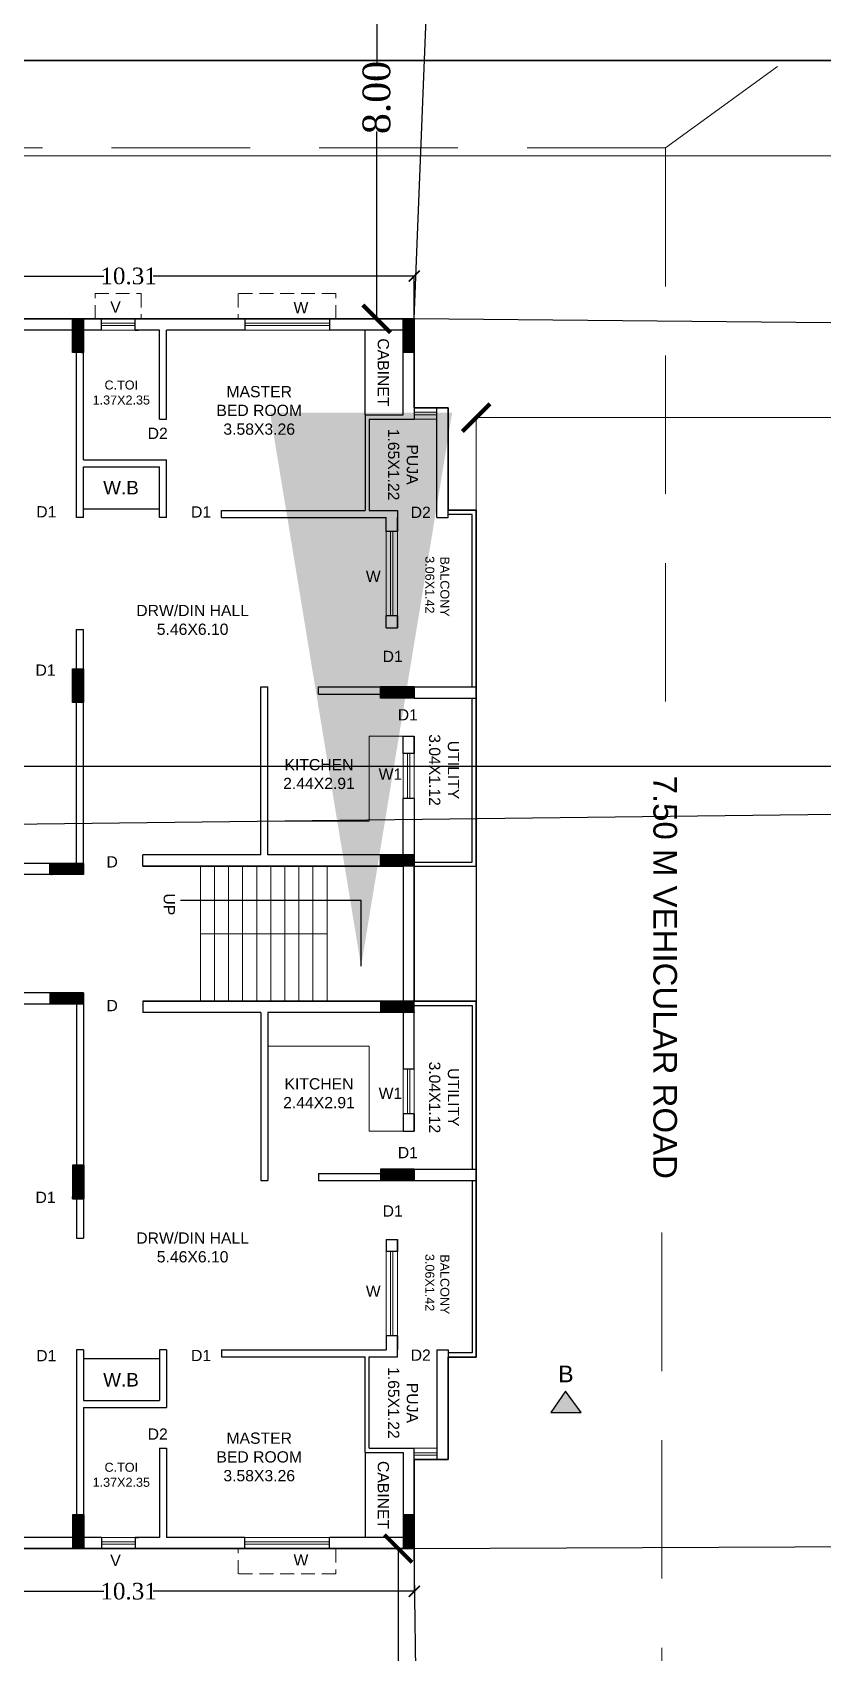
# Model space of a CAD drawing. Header units: metres. Extents: x 0 to 63445, y 32361 to 32804.
# Drawn here: x 63039.85 to 63054.12, y 32756.5 to 32785.77 of the extents above; entities that cross this region are included whole.
import ezdxf

# ---------------------------------------------------------------- set-up
doc = ezdxf.new("R2010")
doc.units = ezdxf.units.M
doc.header["$MEASUREMENT"] = 0
doc.header["$PDMODE"] = 34
doc.header["$PDSIZE"] = -10
for name, pattern in [('CONTINULUS', [0]), ('DASHED', [0.75, 0.5, -0.25]), ('DASHED2', [0.375, 0.25, -0.125])]:
    doc.linetypes.add(name, pattern=pattern)
doc.layers.get('0').update_dxf_attribs({"lineweight": 25})
doc.layers.add('BLK_1_COVERED_AREA', color=140, linetype='Continuous', lineweight=30, true_color=0x00bfff)
for name, color, linetype, lineweight in [('BLK_1_LVL_0_BLDG_FOOT_PRINT', 1, 'DASHED', 9), ('COLUMN', 1, 'Continuous', 30), ('DIM', 56, 'Continuous', 20), ('DIST_BETWEEN_BLK_1_BLK_2', 7, 'Continuous', 0), ('DIST_BETWEEN_BLK_2_BLK_3', 7, 'Continuous', 0), ('elev', 252, 'Continuous', 20), ('hatch', 251, 'Continuous', 20), ('STEPS', 114, 'Continuous', 20), ('TEXT-2', 65, 'Continuous', 18), ('wall', 7, 'Continuous', 30), ('window', 154, 'Continuous', 9)]:
    doc.layers.add(name, color=color, linetype=linetype, lineweight=lineweight)
for name, color, linetype, plot in [('BLK_1_LVL_0_FRONT_SETBACK', 2, 'Continuous', False), ('BLK_1_LVL_0_REAR_SETBACK', 11, 'Continuous', False), ('BLK_2_LVL_0_SIDE_SETBACK1', 171, 'Continuous', False)]:
    doc.layers.add(name, color=color, linetype=linetype, plot=plot)
doc.layers.add('BLK_1_LVL_0_SIDE_SETBACK2', color=7, linetype='Continuous', true_color=0x00cc33, plot=False)
doc.layers.add('BLK_3_LVL_0_SIDE_SETBACK2', color=7, linetype='Continuous', true_color=0x00cc33, plot=False)
doc.layers.add('text', color=65, linetype='Continuous')
doc.styles.add('AutoDCRFont', font='arial.ttf')
doc.styles.add('small int', font='arial.ttf', dxfattribs={"height": 18})
doc.styles.get("Standard").update_dxf_attribs({"font": 'arial.ttf', "height": 0.4})
doc.styles.add('TNR', font='times.ttf', dxfattribs={"height": 0.5})
doc.dimstyles.new('ARCHANA', dxfattribs={"dimscale": 0, "dimtxt": 0.5, "dimasz": 0.5, "dimexe": 0, "dimexo": 0, "dimgap": 0, "dimtad": 0, "dimzin": 0, "dimdsep": 46, "dimtxsty": 'TNR', "dimblk": 'ARCHTICK', "dimcen": 0.09, "dimclrd": 36, "dimclre": 36, "dimclrt": 7, "dimadec": 0, "dimazin": 0, "dimtfac": 1, "dimtofl": 0, "dimtmove": 0, "dimatfit": 3, "dimldrblk": 'ARCHTICK', "dimfxl": 1, "dimfrac": 2, "dimtolj": 1, "dimtzin": 0, "dimlwd": -1, "dimlwe": -1, "dimarcsym": 0})
doc.dimstyles.new('STD', dxfattribs={"dimtxt": 10, "dimasz": 10, "dimexe": 0, "dimexo": 0, "dimgap": 0.09, "dimtad": 0, "dimdec": 0, "dimzin": 0, "dimdsep": 46, "dimlunit": 4, "dimtxsty": 'small int', "dimcen": 0.09, "dimclrd": 75, "dimclre": 75, "dimadec": 0, "dimazin": 0, "dimtfac": 1, "dimtdec": 0, "dimtofl": 0, "dimtmove": 0, "dimatfit": 3, "dimfxl": 1, "dimtolj": 1, "dimtzin": 0, "dimarcsym": 0})

# ---------------------------------------------------------------- blocks, each defined once
blk = doc.blocks.new('A$C7D115503')
at = {"layer": 'COLUMN', "ltscale": 3}
h = blk.add_hatch(dxfattribs=at)
h.set_pattern_fill('ANSI31', color=256, style=0)
h.paths.add_polyline_path([(-14.4, -11.6), (-6.4, -11.6), (-6.4, 12.4), (-14.4, 12.4)])
at = {"layer": 'COLUMN', "ltscale": 0.05}
for p, q in [((-14.4, 12.4), (-6.4, 12.4)), ((-14.4, 12.4), (-14.4, -11.6)), ((-6.4, 12.4), (-6.4, -11.6)), ((-6.4, -11.6), (-14.4, -11.6))]:
    blk.add_line(p, q, dxfattribs=at)
blk = doc.blocks.new('_ArchTick')
at = {"color": 0, "linetype": 'ByBlock', "const_width": 0.15}
blk.add_lwpolyline([(-0.5, -0.5), (0.5, 0.5)], dxfattribs=at)
blk = doc.blocks.new('*D59')
at = {"layer": 'Defpoints', "color": 0, "ltscale": 0.5, "transparency": 16777216}
for p in [(63046.066, 32788.589), (63046.478, 32788.589), (63046.229, 32780.593)]:
    blk.add_point(p, dxfattribs=at)
at = {"layer": 'wall', "color": 36, "ltscale": 0.5, "transparency": 16777216}
for p, q in [((63046.478, 32788.589), (63046.066, 32788.589)), ((63046.066, 32788.589), (63046.066, 32785.201)), ((63046.066, 32780.593), (63046.066, 32783.98)), ((63046.229, 32780.593), (63046.066, 32780.593))]:
    blk.add_line(p, q, dxfattribs=at)
at = {"layer": 'wall', "color": 36, "ltscale": 0.5, "transparency": 16777216, "xscale": 0.5, "yscale": 0.5, "zscale": 0.5}
for p, rotation in [((63046.066, 32788.589), 90), ((63046.066, 32780.593), 270)]:
    blk.add_blockref('_ArchTick', p, dxfattribs=dict(at, rotation=rotation))
at = {"layer": 'wall', "color": 7, "ltscale": 0.5, "transparency": 16777216, "insert": (63046.066, 32784.591), "char_height": 0.5, "attachment_point": 5, "rotation": 90, "style": 'TNR'}
blk.add_mtext('\\A1;8.00', dxfattribs=at)
blk = doc.blocks.new('*D60')
at = {"layer": 'Defpoints', "color": 0, "ltscale": 0.5, "transparency": 16777216}
for p in [(63046.371, 32758.375), (63046.455, 32749.162), (63047.826, 32749.162)]:
    blk.add_point(p, dxfattribs=at)
at = {"layer": 'wall', "color": 36, "ltscale": 0.5, "transparency": 16777216}
for p, q in [((63046.371, 32758.375), (63046.455, 32758.375)), ((63046.455, 32758.375), (63046.455, 32754.355)), ((63046.455, 32749.162), (63046.455, 32753.183)), ((63047.826, 32749.162), (63046.455, 32749.162))]:
    blk.add_line(p, q, dxfattribs=at)
at = {"layer": 'wall', "color": 36, "ltscale": 0.5, "transparency": 16777216, "xscale": 0.5, "yscale": 0.5, "zscale": 0.5}
for p, rotation in [((63046.455, 32758.375), 90), ((63046.455, 32749.162), 270)]:
    blk.add_blockref('_ArchTick', p, dxfattribs=dict(at, rotation=rotation))
at = {"layer": 'wall', "color": 7, "ltscale": 0.5, "transparency": 16777216, "insert": (63046.455, 32753.769), "char_height": 0.5, "attachment_point": 5, "rotation": 90, "style": 'TNR'}
blk.add_mtext('\\A1;9.21', dxfattribs=at)
blk = doc.blocks.new('*D97')
at = {"layer": 'Defpoints', "color": 0, "ltscale": 0.5, "transparency": 16777216}
for p in [(63046.744, 32781.365), (63036.43, 32780.593), (63046.744, 32780.593)]:
    blk.add_point(p, dxfattribs=at)
at = {"layer": 'wall', "color": 36, "ltscale": 0.5, "transparency": 16777216}
for p, q in [((63036.43, 32780.593), (63036.43, 32781.365)), ((63036.43, 32781.365), (63041.142, 32781.365)), ((63046.744, 32781.365), (63042.032, 32781.365)), ((63046.744, 32780.593), (63046.744, 32781.365))]:
    blk.add_line(p, q, dxfattribs=at)
at = {"layer": 'wall', "color": 36, "ltscale": 0.5, "transparency": 16777216, "xscale": 0.2, "yscale": 0.2, "zscale": 0.2, "rotation": 180}
blk.add_blockref('_ArchTick', (63036.43, 32781.365), dxfattribs=at)
at = {"layer": 'wall', "color": 36, "ltscale": 0.5, "transparency": 16777216, "xscale": 0.2, "yscale": 0.2, "zscale": 0.2}
blk.add_blockref('_ArchTick', (63046.744, 32781.365), dxfattribs=at)
at = {"layer": 'wall', "color": 7, "ltscale": 0.5, "transparency": 16777216, "insert": (63041.587, 32781.365), "char_height": 0.5, "attachment_point": 5, "style": 'TNR'}
blk.add_mtext('\\A1;{\\H0.6x;10.31}', dxfattribs=at)
blk = doc.blocks.new('*D115')
at = {"layer": 'Defpoints', "color": 0, "ltscale": 0.5, "transparency": 16777216}
for p in [(63036.43, 32758.375), (63046.744, 32758.375), (63046.744, 32757.603)]:
    blk.add_point(p, dxfattribs=at)
at = {"layer": 'wall', "color": 36, "ltscale": 0.5, "transparency": 16777216}
for p, q in [((63036.43, 32758.375), (63036.43, 32757.603)), ((63046.744, 32758.375), (63046.744, 32757.603)), ((63036.43, 32757.603), (63041.142, 32757.603)), ((63046.744, 32757.603), (63042.032, 32757.603))]:
    blk.add_line(p, q, dxfattribs=at)
at = {"layer": 'wall', "color": 36, "ltscale": 0.5, "transparency": 16777216, "xscale": 0.2, "yscale": 0.2, "zscale": 0.2, "rotation": 180}
blk.add_blockref('_ArchTick', (63036.43, 32757.603), dxfattribs=at)
at = {"layer": 'wall', "color": 36, "ltscale": 0.5, "transparency": 16777216, "xscale": 0.2, "yscale": 0.2, "zscale": 0.2}
blk.add_blockref('_ArchTick', (63046.744, 32757.603), dxfattribs=at)
at = {"layer": 'wall', "color": 7, "ltscale": 0.5, "transparency": 16777216, "insert": (63041.587, 32757.603), "char_height": 0.5, "attachment_point": 5, "style": 'TNR'}
blk.add_mtext('\\A1;{\\H0.6x;10.31}', dxfattribs=at)
blk = doc.blocks.new('*D172')
at = {"layer": 'Defpoints', "color": 0, "ltscale": 3, "transparency": 16777216}
for p in [(20.474, 32785.26), (63119.861, 32785.26), (19.643, 32772.509)]:
    blk.add_point(p, dxfattribs=at)
at = {"layer": 'DIM', "ltscale": 3, "transparency": 16777216}
for p, q in [((25.474, 32785.26), (20.474, 32785.26)), ((20.474, 32785.26), (20.474, 32779.279)), ((20.474, 32772.509), (20.474, 32778.49)), ((19.643, 32772.509), (20.474, 32772.509))]:
    blk.add_line(p, q, dxfattribs=at)
at = {"layer": 'DIM', "ltscale": 3, "transparency": 16777216, "xscale": 0.05, "yscale": 0.05, "zscale": 0.05}
for p, rotation in [((20.474, 32785.26), 90), ((20.474, 32772.509), 270)]:
    blk.add_blockref('_ArchTick', p, dxfattribs=dict(at, rotation=rotation))
at = {"layer": 'DIM', "color": 7, "ltscale": 3, "transparency": 16777216, "insert": (20.474, 32778.885), "char_height": 0.4, "attachment_point": 5, "rotation": 90}
blk.add_mtext('\\A1;{\\H0.6x;12.75}', dxfattribs=at)
blk = doc.blocks.new('*D356')
at = {"layer": 'Defpoints', "color": 0, "ltscale": 0.5, "transparency": 16777216}
for p in [(63102.966, 32778.808), (63102.966, 32776.816), (63047.863, 32776.192)]:
    blk.add_point(p, dxfattribs=at)
at = {"layer": 'DIST_BETWEEN_BLK_1_BLK_2', "color": 36, "ltscale": 0.5, "transparency": 16777216}
for p, q in [((63047.863, 32776.192), (63047.863, 32778.808)), ((63047.863, 32778.808), (63074.615, 32778.808)), ((63102.966, 32778.808), (63076.215, 32778.808)), ((63102.966, 32776.816), (63102.966, 32778.808))]:
    blk.add_line(p, q, dxfattribs=at)
at = {"layer": 'DIST_BETWEEN_BLK_1_BLK_2', "color": 36, "ltscale": 0.5, "transparency": 16777216, "xscale": 0.5, "yscale": 0.5, "zscale": 0.5, "rotation": 180}
blk.add_blockref('_ArchTick', (63047.863, 32778.808), dxfattribs=at)
at = {"layer": 'DIST_BETWEEN_BLK_1_BLK_2', "color": 36, "ltscale": 0.5, "transparency": 16777216, "xscale": 0.5, "yscale": 0.5, "zscale": 0.5}
blk.add_blockref('_ArchTick', (63102.966, 32778.808), dxfattribs=at)
at = {"layer": 'DIST_BETWEEN_BLK_1_BLK_2', "color": 7, "ltscale": 0.5, "transparency": 16777216, "insert": (63075.415, 32778.808), "char_height": 0.5, "attachment_point": 5, "style": 'TNR'}
blk.add_mtext('\\A1;55.10', dxfattribs=at)
blk = doc.blocks.new('*D480')
at = {"layer": 'Defpoints', "color": 0, "ltscale": 0.5, "transparency": 16777216}
for p in [(63099.867, 32783.536), (62975.334, 32781.958), (63099.867, 32781.958)]:
    blk.add_point(p, dxfattribs=at)
at = {"layer": 'DIST_BETWEEN_BLK_2_BLK_3', "color": 36, "ltscale": 0.5, "transparency": 16777216}
for p, q in [((62975.334, 32781.958), (62975.334, 32783.536)), ((62975.334, 32783.536), (63036.66, 32783.536)), ((63099.867, 32783.536), (63038.542, 32783.536)), ((63099.867, 32781.958), (63099.867, 32783.536))]:
    blk.add_line(p, q, dxfattribs=at)
at = {"layer": 'DIST_BETWEEN_BLK_2_BLK_3', "color": 36, "ltscale": 0.5, "transparency": 16777216, "xscale": 0.5, "yscale": 0.5, "zscale": 0.5, "rotation": 180}
blk.add_blockref('_ArchTick', (62975.334, 32783.536), dxfattribs=at)
at = {"layer": 'DIST_BETWEEN_BLK_2_BLK_3', "color": 36, "ltscale": 0.5, "transparency": 16777216, "xscale": 0.5, "yscale": 0.5, "zscale": 0.5}
blk.add_blockref('_ArchTick', (63099.867, 32783.536), dxfattribs=at)
at = {"layer": 'DIST_BETWEEN_BLK_2_BLK_3', "color": 7, "ltscale": 0.5, "transparency": 16777216, "insert": (63037.601, 32783.536), "char_height": 0.5, "attachment_point": 5, "style": 'TNR'}
blk.add_mtext('\\A1;124.53', dxfattribs=at)
blk = doc.blocks.new('*D900')
at = {"layer": 'Defpoints', "color": 0, "ltscale": 3, "transparency": 16777216}
for p in [(0.832, 32781.665), (63266.619, 32781.665), (0, 32768.914)]:
    blk.add_point(p, dxfattribs=at)
at = {"layer": 'DIM', "ltscale": 3, "transparency": 16777216}
for p, q in [((5.832, 32781.665), (0.832, 32781.665)), ((0.832, 32781.665), (0.832, 32775.684)), ((0.832, 32768.914), (0.832, 32774.895)), ((0, 32768.914), (0.832, 32768.914))]:
    blk.add_line(p, q, dxfattribs=at)
at = {"layer": 'DIM', "ltscale": 3, "transparency": 16777216, "xscale": 0.05, "yscale": 0.05, "zscale": 0.05}
for p, rotation in [((0.832, 32781.665), 90), ((0.832, 32768.914), 270)]:
    blk.add_blockref('_ArchTick', p, dxfattribs=dict(at, rotation=rotation))
at = {"layer": 'DIM', "color": 7, "ltscale": 3, "transparency": 16777216, "insert": (0.832, 32775.289), "char_height": 0.4, "attachment_point": 5, "rotation": 90}
blk.add_mtext('\\A1;{\\H0.6x;12.75}', dxfattribs=at)

msp = doc.modelspace()

# ---------------------------------------------------------------- hatches: boundary and pattern name
at = {"layer": 'wall', "ltscale": 3}
msp.add_hatch(color=252, dxfattribs=at).paths.add_polyline_path([(63049.2125, 32760.8327), (63049.7543, 32760.8327), (63049.4744, 32761.2218)])

# ---------------------------------------------------------------- linework, layer by layer
at = {"layer": 'BLK_1_COVERED_AREA', "linetype": 'CONTINULUS', "ltscale": 0.05}
msp.add_lwpolyline([(62984.4846, 32758.3753), (63046.7442, 32758.3753), (63046.7442, 32759.9842), (63047.3538, 32759.9842), (63047.3538, 32761.8342), (63047.8635, 32761.8342), (63047.8635, 32768.2648), (63046.7442, 32768.2648), (63046.7442, 32770.7033), (63047.8635, 32770.7033), (63047.8635, 32777.1339), (63047.3538, 32777.1339), (63047.3538, 32778.9839), (63046.7442, 32778.9839), (63046.7442, 32780.5928), (62984.4846, 32780.5928)], dxfattribs=at)
at = {"layer": 'BLK_1_LVL_0_BLDG_FOOT_PRINT', "linetype": 'CONTINULUS', "ltscale": 0.05}
msp.add_lwpolyline([(62984.4846, 32758.3753), (63046.7442, 32758.3753), (63046.7442, 32759.9842), (63047.3538, 32759.9842), (63047.3538, 32761.8342), (63047.8635, 32761.8342), (63047.8635, 32768.2648), (63046.7442, 32768.2648), (63046.7442, 32770.7033), (63047.8635, 32770.7033), (63047.8635, 32777.1339), (63047.3538, 32777.1339), (63047.3538, 32778.9839), (63046.7442, 32778.9839), (63046.7442, 32780.5928), (62984.4846, 32780.5928)], dxfattribs=at)
at = {"layer": 'BLK_1_LVL_0_FRONT_SETBACK', "color": 2}
msp.add_lwpolyline([(62985.3163, 32758.3753), (62985.3091, 32750.3873), (62989.5683, 32749.7189), (62998.1526, 32749.33), (63016.088, 32749.2672), (63046.8705, 32749.1635), (63046.7442, 32758.3753), (62985.3163, 32758.3753)], close=True, dxfattribs=at)
at = {"layer": 'BLK_1_LVL_0_REAR_SETBACK', "color": 11}
msp.add_lwpolyline([(62984.4846, 32780.5928), (63046.7442, 32780.5928), (63047.0634, 32788.5956), (63023.2468, 32788.4739), (62996.0461, 32788.5887), (62984.6735, 32788.5996), (62984.4846, 32780.5928)], close=True, dxfattribs=at)
at = {"layer": 'BLK_1_LVL_0_SIDE_SETBACK2', "color": 102}
msp.add_lwpolyline([(63055.7856, 32767.337), (63098.6737, 32772.1979), (63125.6442, 32773.7737), (63124.4385, 32779.8469), (63046.7442, 32780.5928), (63046.7442, 32778.9839), (63047.3538, 32778.9839), (63047.3538, 32777.1339), (63047.8635, 32777.1339), (63047.8635, 32766.2162), (63047.8635, 32761.8342), (63047.3538, 32761.8342), (63047.3538, 32759.9842), (63046.7442, 32759.9842), (63046.7442, 32758.3753), (63056.3671, 32758.4216), (63055.8587, 32766.2163), (63055.7856, 32767.337)], close=True, dxfattribs=at)
at = {"layer": 'BLK_2_LVL_0_SIDE_SETBACK1', "ltscale": 0.5}
msp.add_lwpolyline([(63102.9661, 32772.5092), (63102.9661, 32777.9703), (63101.4559, 32777.9703), (63101.4559, 32779.6976), (63099.8672, 32779.6976), (63099.8672, 32785.2604), (62961.1693, 32785.2604), (62959.0864, 32772.5092), (63102.9661, 32772.5092)], close=True, dxfattribs=at)
at = {"layer": 'BLK_3_LVL_0_SIDE_SETBACK2', "ltscale": 0.5}
msp.add_lwpolyline([(62975.3344, 32785.2604), (63123.3638, 32785.2604), (63125.8956, 32772.5078), (62975.3344, 32770.6808), (62975.3344, 32785.2604)], close=True, dxfattribs=at)
at = {"layer": 'elev', "ltscale": 0.05}
for p, q in [((63045.9314, 32771.5161), (63045.9314, 32773.0529)), ((63046.541, 32773.0529), (63045.9314, 32773.0529)), ((63045.9314, 32771.5161), (63044.1025, 32771.5161)), ((63045.9314, 32767.452), (63044.1025, 32767.452)), ((63045.9314, 32767.452), (63045.9314, 32765.9153)), ((63046.541, 32765.9153), (63045.9314, 32765.9153))]:
    msp.add_line(p, q, dxfattribs=at)
at = {"layer": 'hatch', "linetype": 'DASHED2', "ltscale": 10}
for p, q in [((63051.2798, 32783.6795), (63055.8122, 32786.9867)), ((63051.2798, 32783.6795), (63021.958, 32783.6795)), ((63051.2798, 32783.6795), (63051.2798, 32772.9759)), ((63051.2156, 32764.0832), (63051.2156, 32754.4993))]:
    msp.add_line(p, q, dxfattribs=at)
at = {"layer": 'STEPS'}
for p, q in [((63042.8833, 32770.7033), (63042.8833, 32768.2648)), ((63043.1373, 32770.7033), (63043.1373, 32768.2648)), ((63043.3913, 32770.7033), (63043.3913, 32768.2648)), ((63043.6453, 32770.7033), (63043.6453, 32768.2648)), ((63043.8993, 32770.7033), (63043.8993, 32768.2648)), ((63044.1533, 32770.7033), (63044.1533, 32768.2648)), ((63044.4074, 32770.7033), (63044.4074, 32768.2648)), ((63044.6614, 32770.7033), (63044.6614, 32768.2648)), ((63044.9154, 32770.7033), (63044.9154, 32768.2648)), ((63045.1694, 32770.7033), (63045.1694, 32768.2648)), ((63045.1694, 32769.4841), (63042.8833, 32769.4841))]:
    msp.add_line(p, q, dxfattribs=at)
at = {"layer": 'wall', "ltscale": 0.05}
for p, q in [((63040.5718, 32780.5928), (63039.6574, 32780.5928)), ((63041.0956, 32780.5928), (63040.5718, 32780.5928)), ((63043.6868, 32780.5928), (63041.7052, 32780.5928)), ((63046.7442, 32780.5928), (63045.2108, 32780.5928)), ((63046.7442, 32778.9839), (63046.7442, 32780.5928)), ((63046.7442, 32780.5928), (63046.7442, 32778.9839)), ((63040.5718, 32780.3896), (63039.6574, 32780.3896)), ((63040.648, 32777.0027), (63040.648, 32780.4023)), ((63041.0956, 32780.3896), (63040.7751, 32780.3896)), ((63041.0956, 32780.3896), (63040.9587, 32780.3896)), ((63042.1467, 32780.3896), (63041.7033, 32780.3896)), ((63042.1467, 32780.3896), (63041.7052, 32780.3896)), ((63042.1467, 32778.7807), (63042.1467, 32780.3896)), ((63043.6868, 32780.3896), (63042.2737, 32780.3896)), ((63042.2737, 32778.7807), (63042.2737, 32780.3896)), ((63046.541, 32780.3896), (63045.2108, 32780.3896)), ((63046.541, 32778.8569), (63046.541, 32780.3896)), ((63040.7751, 32778.0441), (63040.7751, 32779.9959)), ((63046.7442, 32778.9839), (63047.3538, 32778.9839)), ((63047.1506, 32777.0027), (63047.1506, 32778.9839)), ((63047.3538, 32777.0027), (63047.3538, 32778.9839)), ((63042.1467, 32778.7807), (63042.2737, 32778.7807)), ((63045.8552, 32778.8569), (63046.541, 32778.8569)), ((63045.9314, 32778.7807), (63046.7442, 32778.7807)), ((63040.7751, 32778.0441), (63042.2737, 32778.0441)), ((63040.7751, 32777.0027), (63040.7751, 32777.9171)), ((63040.7751, 32777.9171), (63042.1467, 32777.9171)), ((63042.1467, 32777.0027), (63042.1467, 32777.9171)), ((63042.2737, 32777.1297), (63042.2737, 32778.0441)), ((63042.2737, 32777.0027), (63042.2737, 32777.1297)), ((63042.2737, 32777.1297), (63042.2737, 32777.1297)), ((63043.2643, 32777.0027), (63043.2643, 32777.1297)), ((63043.2643, 32777.1297), (63045.8552, 32777.1297)), ((63043.2643, 32777.0027), (63046.2362, 32777.0027)), ((63045.9314, 32777.1297), (63046.4394, 32777.1297)), ((63046.2362, 32776.7509), (63046.2362, 32777.0027)), ((63046.4394, 32777.1297), (63046.4394, 32776.7509)), ((63046.4394, 32776.7509), (63046.4394, 32777.0027)), ((63047.1506, 32777.0027), (63047.3538, 32777.0027)), ((63047.8635, 32777.1339), (63047.3538, 32777.1339)), ((63047.7873, 32777.0577), (63047.3538, 32777.0577)), ((63047.7873, 32773.9419), (63047.7873, 32777.0577)), ((63047.8635, 32773.9419), (63047.8635, 32777.1339)), ((63046.2362, 32775.0087), (63046.2362, 32775.2268)), ((63046.4394, 32775.0087), (63046.4394, 32775.2268)), ((63046.4394, 32775.2268), (63046.4394, 32775.0087)), ((63040.648, 32774.0943), (63040.648, 32774.9823)), ((63040.648, 32774.9823), (63040.648, 32774.9823)), ((63040.648, 32774.9823), (63040.7751, 32774.9823)), ((63040.648, 32774.9823), (63040.7751, 32774.9823)), ((63040.7751, 32774.0943), (63040.7751, 32774.9823)), ((63046.2362, 32775.0087), (63046.4394, 32775.0087)), ((63040.5718, 32774.0943), (63040.648, 32774.0943)), ((63040.5718, 32773.9673), (63040.7751, 32773.9673)), ((63040.648, 32770.7541), (63040.648, 32773.8911)), ((63040.7751, 32770.5509), (63040.7751, 32773.8911)), ((63043.9755, 32770.9065), (63043.9755, 32773.9419)), ((63043.9755, 32773.9419), (63044.1025, 32773.9419)), ((63043.9755, 32773.9419), (63044.1025, 32773.9419)), ((63044.1025, 32770.9065), (63044.1025, 32773.9419)), ((63045.017, 32773.8149), (63045.017, 32773.9419)), ((63045.017, 32773.9419), (63046.541, 32773.9419)), ((63045.017, 32773.9419), (63046.7442, 32773.9419)), ((63045.017, 32773.8149), (63046.541, 32773.8149)), ((63045.017, 32773.8149), (63046.541, 32773.8149)), ((63046.541, 32773.7387), (63046.541, 32773.8149)), ((63046.7442, 32773.7387), (63046.7442, 32773.9419)), ((63046.7442, 32773.9419), (63046.7442, 32773.7387)), ((63047.7873, 32770.7795), (63047.7873, 32773.7387)), ((63047.8635, 32770.7033), (63047.8635, 32773.7387)), ((63046.541, 32773.0529), (63046.7442, 32773.0529)), ((63046.541, 32772.7411), (63046.541, 32773.0529)), ((63046.7442, 32772.7411), (63046.7442, 32773.0529)), ((63046.7442, 32773.0529), (63046.7442, 32772.7411)), ((63046.541, 32770.9065), (63046.541, 32771.9291)), ((63046.7442, 32771.9291), (63046.7442, 32770.7033)), ((63041.8419, 32770.7033), (63041.8419, 32770.9065)), ((63043.9755, 32770.9065), (63041.8419, 32770.9065)), ((63043.0865, 32770.9065), (63043.0865, 32770.9065)), ((63046.541, 32770.9065), (63044.1025, 32770.9065)), ((63041.8419, 32770.7033), (63046.541, 32770.7033)), ((63046.541, 32770.7033), (63041.8419, 32770.7033)), ((63040.648, 32768.214), (63040.648, 32765.077)), ((63040.7751, 32768.4172), (63040.7751, 32765.077)), ((63041.8419, 32768.2648), (63046.541, 32768.2648)), ((63041.8419, 32768.2648), (63041.8419, 32768.0616)), ((63046.541, 32768.2648), (63041.8419, 32768.2648)), ((63046.7442, 32767.039), (63046.7442, 32768.2648)), ((63047.7873, 32768.1886), (63047.7873, 32765.2294)), ((63047.8635, 32768.2648), (63047.8635, 32765.2294)), ((63043.9755, 32768.0616), (63041.8419, 32768.0616)), ((63043.0865, 32768.0616), (63043.0865, 32768.0616)), ((63043.9755, 32768.0616), (63043.9755, 32765.0262)), ((63044.1025, 32768.0616), (63044.1025, 32765.0262)), ((63046.541, 32768.0616), (63044.1025, 32768.0616)), ((63046.541, 32768.0616), (63046.541, 32767.039)), ((63046.541, 32766.227), (63046.541, 32765.9153)), ((63046.7442, 32766.227), (63046.7442, 32765.9153)), ((63046.7442, 32765.9153), (63046.7442, 32766.227)), ((63046.541, 32765.9153), (63046.7442, 32765.9153)), ((63046.541, 32765.2294), (63046.541, 32765.1532)), ((63046.7442, 32765.2294), (63046.7442, 32765.0262)), ((63046.7442, 32765.0262), (63046.7442, 32765.2294)), ((63040.5718, 32765.0008), (63040.7751, 32765.0008)), ((63043.9755, 32765.0262), (63044.1025, 32765.0262)), ((63043.9755, 32765.0262), (63044.1025, 32765.0262)), ((63045.017, 32765.1532), (63045.017, 32765.0262)), ((63045.017, 32765.1532), (63046.541, 32765.1532)), ((63045.017, 32765.1532), (63046.541, 32765.1532)), ((63045.017, 32765.0262), (63046.541, 32765.0262)), ((63045.017, 32765.0262), (63046.7442, 32765.0262)), ((63047.7873, 32765.0262), (63047.7873, 32761.9104)), ((63047.8635, 32765.0262), (63047.8635, 32761.8342)), ((63040.5718, 32764.8738), (63040.648, 32764.8738)), ((63040.648, 32764.8738), (63040.648, 32763.9858)), ((63040.7751, 32764.8738), (63040.7751, 32763.9858)), ((63040.648, 32763.9858), (63040.648, 32763.9858)), ((63040.648, 32763.9858), (63040.7751, 32763.9858)), ((63040.648, 32763.9858), (63040.7751, 32763.9858)), ((63046.2362, 32763.9594), (63046.4394, 32763.9594)), ((63046.2362, 32763.9594), (63046.2362, 32763.7413)), ((63046.4394, 32763.9594), (63046.4394, 32763.7413)), ((63046.4394, 32763.7413), (63046.4394, 32763.9594)), ((63046.2362, 32762.2172), (63046.2362, 32761.9654)), ((63046.4394, 32762.2172), (63046.4394, 32761.9654)), ((63046.4394, 32761.8384), (63046.4394, 32762.2172)), ((63040.648, 32761.9654), (63040.648, 32758.5658)), ((63040.7751, 32761.9654), (63040.7751, 32761.051)), ((63042.1467, 32761.9654), (63042.1467, 32761.051)), ((63042.2737, 32761.9654), (63042.2737, 32761.8384)), ((63042.2737, 32761.8384), (63042.2737, 32760.924)), ((63042.2737, 32761.8384), (63042.2737, 32761.8384)), ((63043.2643, 32761.9654), (63043.2643, 32761.8384)), ((63043.2643, 32761.9654), (63046.2362, 32761.9654)), ((63043.2643, 32761.8384), (63045.8552, 32761.8384)), ((63045.9314, 32761.8384), (63046.4394, 32761.8384)), ((63047.1506, 32761.9654), (63047.3538, 32761.9654)), ((63047.1506, 32761.9654), (63047.1506, 32759.9842)), ((63047.3538, 32761.9654), (63047.3538, 32759.9842)), ((63047.7873, 32761.9104), (63047.3538, 32761.9104)), ((63047.8635, 32761.8342), (63047.3538, 32761.8342)), ((63040.7751, 32761.051), (63042.1467, 32761.051)), ((63040.7751, 32760.924), (63040.7751, 32758.9723)), ((63040.7751, 32760.924), (63042.2737, 32760.924)), ((63042.1467, 32760.1874), (63042.1467, 32758.5785)), ((63042.1467, 32760.1874), (63042.2737, 32760.1874)), ((63042.2737, 32760.1874), (63042.2737, 32758.5785)), ((63045.8552, 32760.1112), (63046.541, 32760.1112)), ((63045.9314, 32760.1874), (63046.7442, 32760.1874)), ((63046.541, 32760.1112), (63046.541, 32758.5785)), ((63046.7442, 32759.9842), (63046.7442, 32758.3753)), ((63046.7442, 32759.9842), (63047.3538, 32759.9842)), ((63046.7442, 32758.3753), (63046.7442, 32759.9842)), ((63040.5718, 32758.5785), (63039.6574, 32758.5785)), ((63041.0956, 32758.5785), (63040.7751, 32758.5785)), ((63041.0956, 32758.5785), (63040.9587, 32758.5785)), ((63042.1467, 32758.5785), (63041.7033, 32758.5785)), ((63042.1467, 32758.5785), (63041.7052, 32758.5785)), ((63043.6868, 32758.5785), (63042.2737, 32758.5785)), ((63046.541, 32758.5785), (63045.2108, 32758.5785)), ((63040.5718, 32758.3753), (63039.6574, 32758.3753)), ((63041.0956, 32758.3753), (63040.5718, 32758.3753)), ((63043.6868, 32758.3753), (63041.7052, 32758.3753)), ((63046.7442, 32758.3753), (63045.2108, 32758.3753))]:
    msp.add_line(p, q, dxfattribs=at)
at = {"layer": 'wall', "ltscale": 3}
for p, q in [((63041.0956, 32780.3896), (63041.0956, 32780.5928)), ((63041.7052, 32780.3896), (63041.7052, 32780.5928)), ((63043.6868, 32780.5928), (63043.6868, 32780.3896)), ((63045.2108, 32780.5928), (63045.2108, 32780.3896)), ((63046.4394, 32776.7509), (63046.2362, 32776.7509)), ((63046.4394, 32775.2268), (63046.2362, 32775.2268)), ((63046.7442, 32772.7411), (63046.541, 32772.7411)), ((63046.7442, 32771.9291), (63046.541, 32771.9291)), ((63046.7442, 32767.039), (63046.541, 32767.039)), ((63046.7442, 32766.227), (63046.541, 32766.227)), ((63046.4394, 32763.7413), (63046.2362, 32763.7413)), ((63046.4394, 32762.2172), (63046.2362, 32762.2172)), ((63049.4744, 32761.2218), (63049.2125, 32760.8327)), ((63049.7543, 32760.8327), (63049.4744, 32761.2218)), ((63049.2125, 32760.8327), (63049.7543, 32760.8327)), ((63041.0956, 32758.5785), (63041.0956, 32758.3753)), ((63041.7052, 32758.5785), (63041.7052, 32758.3753)), ((63043.6868, 32758.3753), (63043.6868, 32758.5785)), ((63045.2108, 32758.3753), (63045.2108, 32758.5785))]:
    msp.add_line(p, q, dxfattribs=at)
at = {"layer": 'wall', "ltscale": 0.1}
for p, q in [((63041.7052, 32780.3896), (63041.7629, 32780.3896)), ((63041.7052, 32758.5785), (63041.7629, 32758.5785))]:
    msp.add_line(p, q, dxfattribs=at)
at = {"layer": 'wall'}
for p, q in [((63045.8552, 32778.8569), (63045.8552, 32780.3896)), ((63045.8552, 32778.8569), (63045.8552, 32777.1297)), ((63045.9314, 32778.7807), (63045.9314, 32777.1297)), ((63040.7751, 32777.0027), (63040.648, 32777.0027)), ((63040.7751, 32777.1584), (63042.1467, 32777.1584)), ((63042.2737, 32777.0027), (63042.1467, 32777.0027)), ((63046.7442, 32773.9419), (63047.8635, 32773.9419)), ((63046.7442, 32773.7387), (63047.8635, 32773.7387)), ((63047.8635, 32773.9419), (63047.8635, 32773.7387)), ((63046.7442, 32770.7795), (63047.7873, 32770.7795)), ((63040.5718, 32770.7541), (63036.6331, 32770.7541)), ((63040.5718, 32770.5509), (63036.6331, 32770.5509)), ((63046.541, 32770.7033), (63046.541, 32768.2648)), ((63046.7442, 32770.7033), (63046.7442, 32768.2648)), ((63046.7442, 32770.7033), (63047.8635, 32770.7033)), ((63040.5718, 32768.4172), (63036.6331, 32768.4172)), ((63040.5718, 32768.214), (63036.6331, 32768.214)), ((63046.7442, 32768.2648), (63047.8635, 32768.2648)), ((63046.7442, 32768.1886), (63047.7873, 32768.1886)), ((63046.7442, 32765.2294), (63047.8635, 32765.2294)), ((63047.8635, 32765.0262), (63047.8635, 32765.2294)), ((63046.7442, 32765.0262), (63047.8635, 32765.0262)), ((63040.7751, 32761.9654), (63040.648, 32761.9654)), ((63040.7751, 32761.8097), (63042.1467, 32761.8097)), ((63042.2737, 32761.9654), (63042.1467, 32761.9654)), ((63045.8552, 32760.1112), (63045.8552, 32761.8384)), ((63045.9314, 32760.1874), (63045.9314, 32761.8384)), ((63045.8552, 32760.1112), (63045.8552, 32758.5785))]:
    msp.add_line(p, q, dxfattribs=at)
at = {"layer": 'wall', "ltscale": 0.5}
for p, q in [((63046.7442, 32778.9839), (63046.7442, 32778.7807)), ((63046.7442, 32759.9842), (63046.7442, 32760.1874))]:
    msp.add_line(p, q, dxfattribs=at)
at = {"layer": 'wall'}
for centre, start, end in [((63046.7188, 32780.4415), 0, 90), ((63046.7188, 32758.5266), 270, 0)]:
    msp.add_arc(centre, 0.0254, start, end, dxfattribs=at)
at = {"layer": 'window'}
for p, q in [((63041.0965, 32780.5928), (63041.0956, 32780.5928)), ((63041.0965, 32780.5129), (63041.0956, 32780.5129)), ((63041.0965, 32780.4696), (63041.0956, 32780.4696)), ((63041.0965, 32780.5928), (63041.7052, 32780.5928)), ((63041.7052, 32780.5129), (63041.0965, 32780.5129)), ((63041.7052, 32780.4696), (63041.0965, 32780.4695)), ((63043.6868, 32780.5928), (63045.2099, 32780.5928)), ((63043.6868, 32780.5129), (63045.2099, 32780.5129)), ((63043.6868, 32780.4695), (63045.2099, 32780.4695)), ((63041.0965, 32780.3896), (63041.0956, 32780.3896)), ((63041.7052, 32780.3896), (63041.0965, 32780.3896)), ((63041.7043, 32780.3896), (63041.7033, 32780.3896)), ((63043.6868, 32780.3896), (63045.2099, 32780.3896)), ((63047.1516, 32778.9839), (63046.7442, 32778.9839)), ((63047.1516, 32778.904), (63046.7442, 32778.904)), ((63047.1516, 32778.8607), (63046.7442, 32778.8607)), ((63047.1516, 32778.7807), (63046.7442, 32778.7807)), ((63046.2362, 32775.2268), (63046.2362, 32776.75)), ((63046.3161, 32775.2268), (63046.3161, 32776.75)), ((63046.3595, 32775.2268), (63046.3595, 32776.75)), ((63046.4394, 32775.2268), (63046.4394, 32776.75)), ((63046.541, 32772.7411), (63046.541, 32771.9291)), ((63046.621, 32772.7411), (63046.621, 32771.9291)), ((63046.6643, 32772.7411), (63046.6643, 32771.9291)), ((63046.7442, 32772.7411), (63046.7442, 32771.9291)), ((63046.541, 32766.227), (63046.541, 32767.039)), ((63046.621, 32766.227), (63046.621, 32767.039)), ((63046.6643, 32766.227), (63046.6643, 32767.039)), ((63046.7442, 32766.227), (63046.7442, 32767.039)), ((63046.2362, 32763.7413), (63046.2362, 32762.2181)), ((63046.3161, 32763.7413), (63046.3161, 32762.2181)), ((63046.3595, 32763.7413), (63046.3595, 32762.2181)), ((63046.4394, 32763.7413), (63046.4394, 32762.2181)), ((63047.1516, 32760.1874), (63046.7442, 32760.1874)), ((63047.1516, 32760.1075), (63046.7442, 32760.1075)), ((63047.1516, 32760.0641), (63046.7442, 32760.0641)), ((63047.1516, 32759.9842), (63046.7442, 32759.9842)), ((63041.0965, 32758.5785), (63041.0956, 32758.5785)), ((63041.0965, 32758.4985), (63041.0956, 32758.4985)), ((63041.7052, 32758.5785), (63041.0965, 32758.5785)), ((63041.7052, 32758.4985), (63041.0965, 32758.4986)), ((63041.7043, 32758.5785), (63041.7033, 32758.5785)), ((63043.6868, 32758.5785), (63045.2099, 32758.5785)), ((63043.6868, 32758.4986), (63045.2099, 32758.4986)), ((63041.0965, 32758.4552), (63041.0956, 32758.4552)), ((63041.0965, 32758.3753), (63041.0956, 32758.3753)), ((63041.7052, 32758.4552), (63041.0965, 32758.4553)), ((63041.0965, 32758.3753), (63041.7052, 32758.3753)), ((63043.6868, 32758.4553), (63045.2099, 32758.4553)), ((63043.6868, 32758.3753), (63045.2099, 32758.3753))]:
    msp.add_line(p, q, dxfattribs=at)
at = {"layer": 'window', "color": 8, "linetype": 'DASHED2'}
for points in [[(63040.9804, 32780.5928), (63040.9804, 32781.05), (63041.8144, 32781.05), (63041.8144, 32780.5928)], [(63045.3251, 32780.5928), (63045.3251, 32781.05), (63043.5629, 32781.05), (63043.5629, 32780.5928)], [(63045.3251, 32758.3753), (63045.3251, 32757.9181), (63043.5629, 32757.9181), (63043.5629, 32758.3753)]]:
    msp.add_lwpolyline(points, dxfattribs=at)

# ---------------------------------------------------------------- block references
at = {"layer": 'COLUMN', "ltscale": 0.05, "yscale": 0.025400733691282, "zscale": 0.025400733691282}
for p, xscale, rotation in [((63040.4102, 32780.2985), 0.025400733691282, 180), ((63046.3794, 32780.2985), 0.025400733691282, 180), ((63040.4102, 32773.9778), 0.025400733691282, 180), ((63046.4289, 32773.5771), 0.025400733691282, 270), ((63046.4289, 32770.5417), 0.025400733691282, 270), ((63040.4597, 32770.3893), 0.025400733691282, 270), ((63040.4597, 32768.5789), -0.025400733691282, 270), ((63046.4289, 32768.4264), -0.025400733691282, 270), ((63046.4289, 32765.3911), -0.025400733691282, 270)]:
    msp.add_blockref('A$C7D115503', p, dxfattribs=dict(at, xscale=xscale, rotation=rotation))
at = {"layer": 'COLUMN', "ltscale": 0.05, "xscale": -0.025400733691282, "yscale": 0.025400733691282, "zscale": 0.025400733691282}
for p in [(63040.4102, 32764.9903), (63040.4102, 32758.6696), (63046.3794, 32758.6696)]:
    msp.add_blockref('A$C7D115503', p, dxfattribs=at)

# ---------------------------------------------------------------- texts
at = {"layer": 'text', "rotation": 270}
for s, insert, char_height, width, attachment_point in [('\\pxqc;CABINET', (63046.0813, 32776.6788), 0.203206, 5.893319, 9), ('\\pxqc;PUJA\\P1.65X1.22', (63046.8124, 32780.8033), 0.20321, 5.68602, 1), ('\\pxqc; BALCONY\\P3.06X1.42', (63047.3771, 32773.5518), 0.162565, 4.470808, 3), ('\\pxqc;UTILITY\\P3.04X1.12', (63047.5538, 32769.647), 0.203206, 5.588511, 3), ('\\pxqc;7.50 M VEHICULAR ROAD', (63051.0545, 32762.8028), 0.426732, 11.789214, 9), ('\\pxqc;UP', (63042.4234, 32767.207), 0.20321, 5.613911, 3), ('\\pxqc;UTILITY\\P3.04X1.12', (63047.5538, 32769.3211), 0.203206, 5.588511, 1), ('\\pxqc; BALCONY\\P3.06X1.42', (63047.3771, 32765.4163), 0.162565, 4.470808, 1), ('\\pxqc;PUJA\\P1.65X1.22', (63046.8124, 32758.1648), 0.20321, 5.68602, 3), ('\\pxqc;CABINET', (63046.0813, 32762.2894), 0.203206, 5.893319, 7)]:
    msp.add_mtext(s, dxfattribs=dict(at, insert=insert, char_height=char_height, width=width, attachment_point=attachment_point))
at = {"layer": 'text'}
for s, insert, char_height, width, attachment_point in [('\\pxqc;C.TOI\\P1.37X2.35', (63043.688, 32779.4786), 0.162565, 4.465728, 3), ('\\pxqc;MASTER \\PBED ROOM\\P3.58X3.26', (63046.739, 32779.3795), 0.203206, 5.588511, 3), ('\\pxqc,t17;D2', (63045.0466, 32778.4224), 0.203206, 5.867919, 9), ('\\pxqc;W.B', (63044.8181, 32777.6648), 0.24385, 6.736694, 3), ('\\pxqc;D1', (63043.0352, 32777.0057), 0.20321, 5.867919, 9), ('\\pxqc;D1', (63045.8299, 32777.0027), 0.20321, 5.867919, 9), ('\\pxqc,t17;D2', (63049.7952, 32776.9961), 0.203206, 5.867919, 9), ('\\pxqc;DRW/DIN HALL\\P5.46X6.10', (63045.537, 32775.4253), 0.203206, 5.588511, 3), ('\\pxqc;D1', (63049.2882, 32774.3924), 0.20321, 5.867919, 9), ('\\pxqc;D1', (63043.0218, 32774.1451), 0.20321, 5.867919, 9), ('\\pxqc;D1', (63049.5616, 32773.3374), 0.20321, 5.867919, 9), ('\\pxqc;KITCHEN\\P2.44X2.91', (63047.8182, 32772.6397), 0.203206, 5.588511, 3), ('\\pxqc;D', (63044.2236, 32770.6803), 0.20321, 5.867919, 9), ('\\pxqc;D', (63044.2236, 32768.2878), 0.20321, 5.867919, 3), ('\\pxqc;KITCHEN\\P2.44X2.91', (63047.8182, 32766.3284), 0.203206, 5.588511, 9), ('\\pxqc;D1', (63049.5616, 32765.6308), 0.20321, 5.867919, 3), ('\\pxqc;D1', (63043.0218, 32764.823), 0.20321, 5.867919, 3), ('\\pxqc;D1', (63049.2882, 32764.5758), 0.20321, 5.867919, 3), ('\\pxqc;DRW/DIN HALL\\P5.46X6.10', (63045.537, 32763.5428), 0.203206, 5.588511, 9), ('\\pxqc;D1', (63043.0352, 32761.9624), 0.20321, 5.867919, 3), ('\\pxqc;D1', (63045.8299, 32761.9654), 0.20321, 5.867919, 3), ('\\pxqc,t17;D2', (63049.7952, 32761.972), 0.203206, 5.867919, 3), ('\\pxqc;W.B', (63044.8181, 32761.3034), 0.24385, 6.736694, 9), ('\\pxqc,t17;D2', (63045.0466, 32760.5457), 0.203206, 5.867919, 3), ('\\pxqc;MASTER \\PBED ROOM\\P3.58X3.26', (63046.739, 32759.5886), 0.203206, 5.588511, 9), ('\\pxqc;C.TOI\\P1.37X2.35', (63043.688, 32759.4895), 0.162565, 4.465728, 9)]:
    msp.add_mtext(s, dxfattribs=dict(at, insert=insert, char_height=char_height, width=width, attachment_point=attachment_point))
at = {"layer": 'TEXT-2', "style": 'AutoDCRFont'}
for s, insert, char_height, width, attachment_point in [('V', (63041.256, 32780.9076), 0.2032, 0.183842, 1), ('W', (63044.5642, 32780.8977), 0.2032, 0.183842, 1), ('W', (63045.87, 32776.043), 0.2032, 0.183842, 1), ('W1', (63046.1009, 32772.4692), 0.20321, 0.183842, 1), ('W1', (63046.1009, 32766.499), 0.20321, 0.183842, 7), ('W', (63045.87, 32762.9251), 0.2032, 0.183842, 7), ('B', (63049.3408, 32761.6806), 0.3, 0.271413, 1), ('V', (63041.256, 32758.0605), 0.2032, 0.183842, 7), ('W', (63044.5642, 32758.0704), 0.2032, 0.183842, 7)]:
    msp.add_mtext(s, dxfattribs=dict(at, insert=insert, char_height=char_height, width=width, attachment_point=attachment_point))

# ---------------------------------------------------------------- dimensions: what is measured, and where the dimension line sits
at = {"layer": 'DIM', "ltscale": 3}
for base, p1, p2, picture, middle in [((20.4743, 32785.2604), (19.6426, 32772.5092), (63119.8612, 32785.2604), '*D172', (20.4743, 32778.8848)), ((0.8318, 32781.6651), (0, 32768.9139), (63266.6191, 32781.6651), '*D900', (0.8318, 32775.2895))]:
    dim = msp.add_linear_dim(base=base, p1=p1, p2=p2, angle=90, text='{\\H0.6x;<>}', dimstyle='ARCHANA', override={"dimscale": 1, "dimtxt": 0.278, "dimasz": 0.05, "dimtxsty": 'Standard', "dimclrd": 256, "dimclre": 256, "dimfxl": 5, "dimfxlon": 1, "dimarcsym": 1}, dxfattribs=at)
    dim.commit()
    dim.dimension.update_dxf_attribs({"geometry": picture, "text_midpoint": middle})
at = {"layer": 'DIST_BETWEEN_BLK_1_BLK_2', "ltscale": 0.5}
dim = msp.add_linear_dim(base=(63102.9661, 32778.8081), p1=(63047.8635, 32776.1918), p2=(63102.9661, 32776.8157), dimstyle='ARCHANA', override={"dimscale": 1, "dimfxl": 6, "dimarcsym": 1}, dxfattribs=at)
dim.commit()
dim.dimension.update_dxf_attribs({"geometry": '*D356', "text_midpoint": (63075.4148, 32778.8081)})
at = {"layer": 'DIST_BETWEEN_BLK_2_BLK_3', "color": 3, "ltscale": 0.5}
dim = msp.add_linear_dim(base=(63099.8672, 32783.5356), p1=(62975.3344, 32781.9585), p2=(63099.8672, 32781.9585), dimstyle='ARCHANA', override={"dimscale": 1, "dimfxl": 6, "dimarcsym": 1}, dxfattribs=at)
dim.commit()
dim.dimension.update_dxf_attribs({"geometry": '*D480', "text_midpoint": (63037.6008, 32783.5356)})
at = {"layer": 'wall', "ltscale": 0.5}
for base, p1, p2, picture, middle in [((63046.0658, 32788.5888), (63046.2295, 32780.5928), (63046.4781, 32788.5888), '*D59', (63046.0658, 32784.5908)), ((63046.4554, 32749.1624), (63046.3711, 32758.3753), (63047.8263, 32749.1624), '*D60', (63046.4554, 32753.7689))]:
    dim = msp.add_linear_dim(base=base, p1=p1, p2=p2, angle=270, dimstyle='ARCHANA', override={"dimscale": 1, "dimfxl": 6, "dimarcsym": 1}, dxfattribs=at)
    dim.commit()
    dim.dimension.update_dxf_attribs({"geometry": picture, "text_midpoint": middle})
for base, p1, p2, picture, middle in [((63046.7442, 32781.3648), (63036.4299, 32780.5928), (63046.7442, 32780.5928), '*D97', (63041.5871, 32781.3648)), ((63046.7442, 32757.6033), (63036.4299, 32758.3753), (63046.7442, 32758.3753), '*D115', (63041.5871, 32757.6033))]:
    dim = msp.add_linear_dim(base=base, p1=p1, p2=p2, text='{\\H0.6x;<>}', dimstyle='ARCHANA', override={"dimscale": 1, "dimtxt": 0.3, "dimasz": 0.2, "dimfxl": 6, "dimarcsym": 1}, dxfattribs=at)
    dim.commit()
    dim.dimension.update_dxf_attribs({"geometry": picture, "text_midpoint": middle, "dimtype": 160})

# ---------------------------------------------------------------- leaders
at = {"layer": 'wall'}
msp.add_leader([(63045.7844, 32768.8976), (63045.7844, 32770.0863), (63042.5214, 32770.0863)], dimstyle='STD', override={"dimgap": 0.09, "dimtad": 0, "dimfxl": 0.18, "dimfxlon": 1, "dimarcsym": 1}, dxfattribs=at)

doc.saveas('drawing.dxf')
